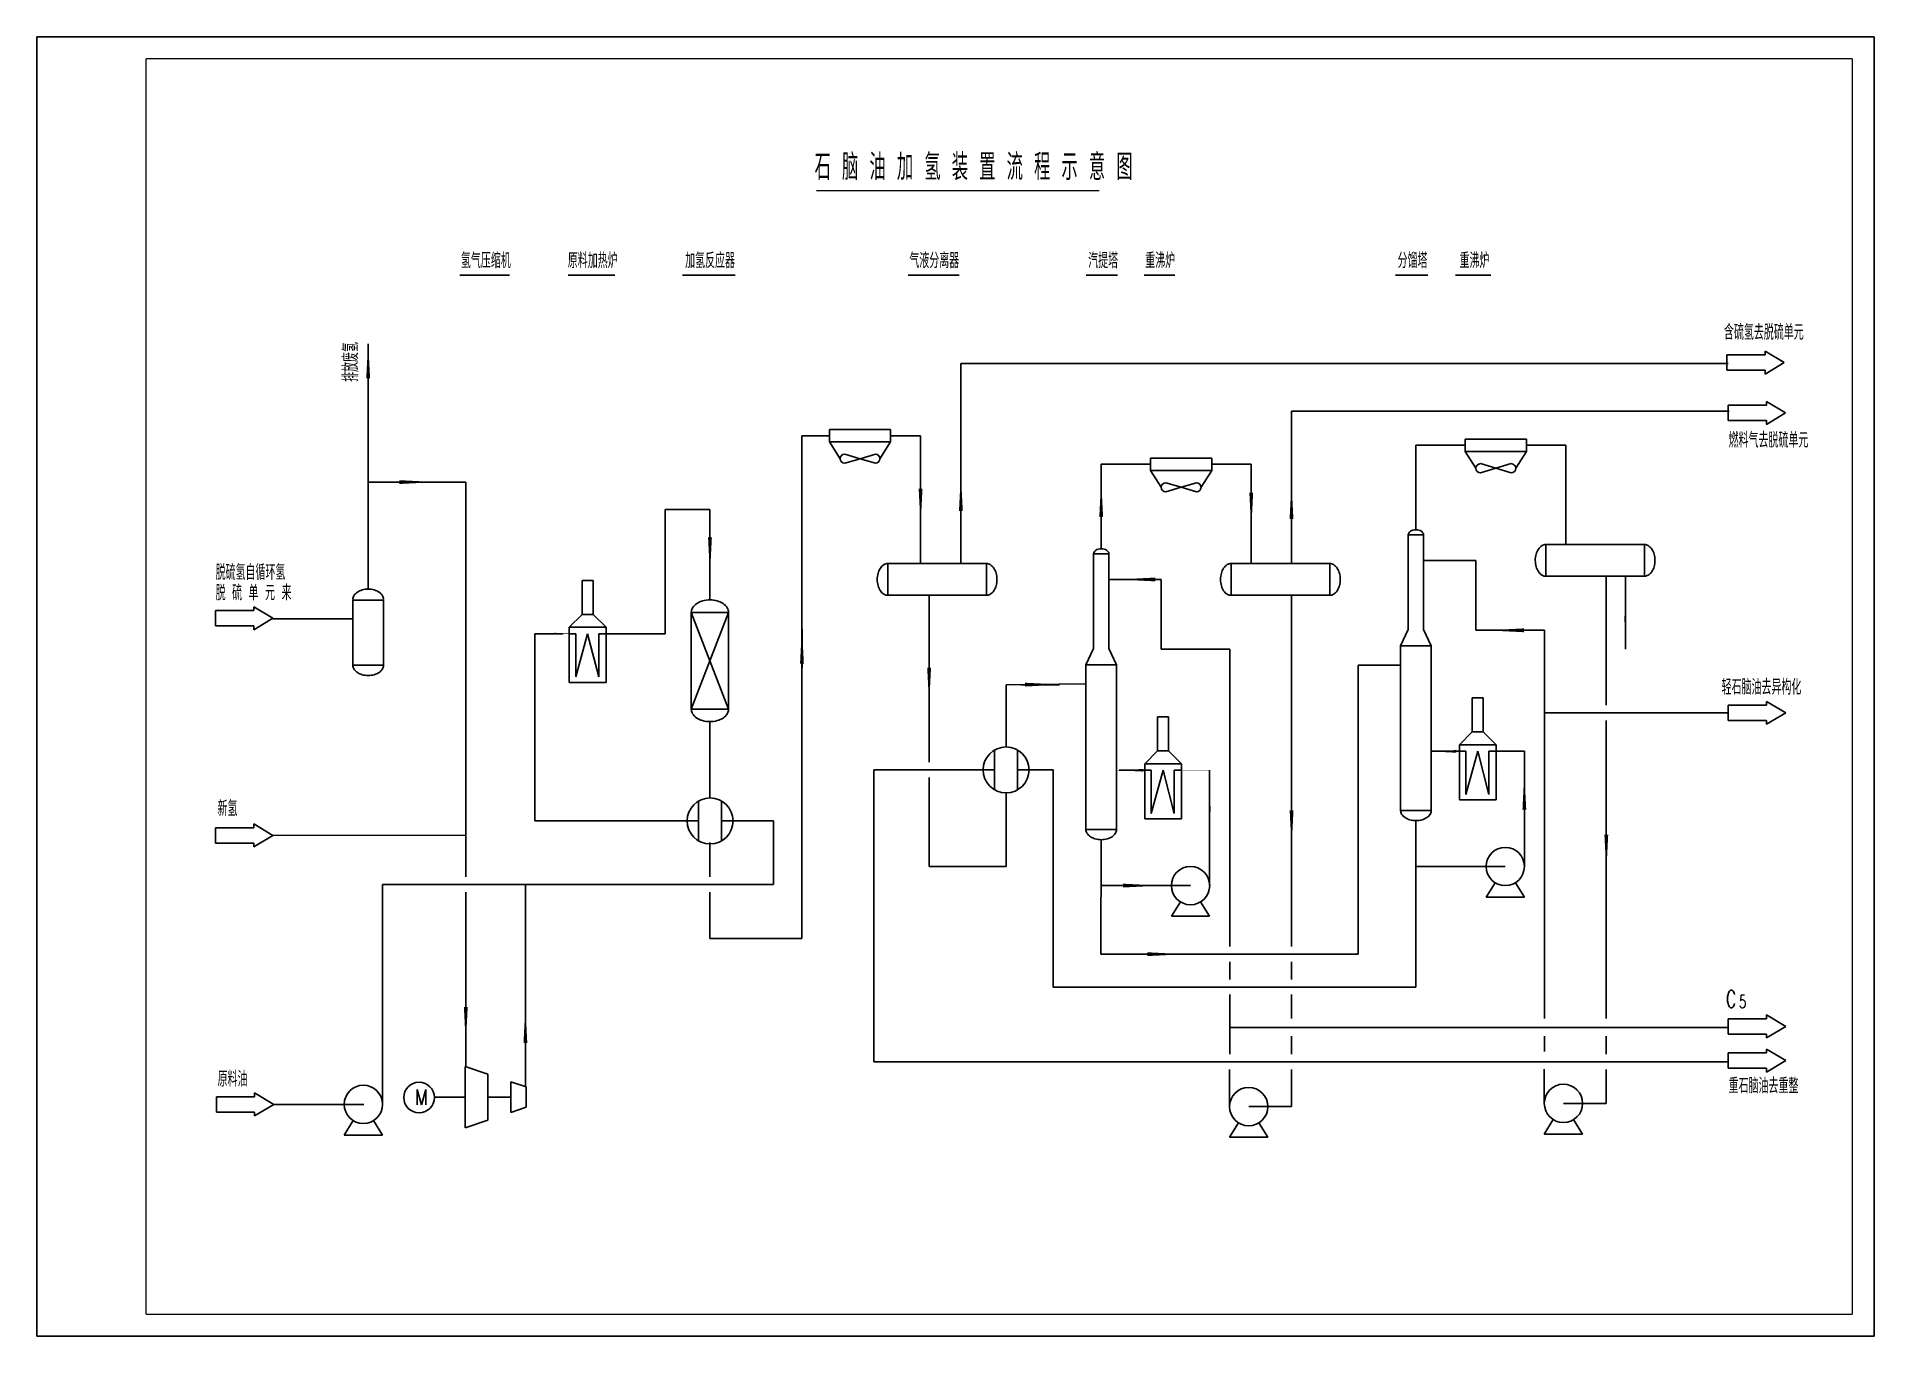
# Model space of a CAD drawing. Extents: x 0 to 420, y 0 to 297.
import ezdxf

# ---------------------------------------------------------------- set-up
doc = ezdxf.new("R2010")
doc.units = 0
doc.header["$MEASUREMENT"] = 0
doc.layers.get('0').update_dxf_attribs({"color": 3, "linetype": 'CONTINUOUS'})
doc.styles.add('HZ', font='txt', dxfattribs={"width": 0.8, "bigfont": 'hztxt'})
doc.styles.get("Standard").update_dxf_attribs({"font": 'romans', "width": 0.62, "bigfont": 'hztxt'})

# ---------------------------------------------------------------- blocks, each defined once
blk = doc.blocks.new('HRQ')
at = {"linetype": 'Continuous'}
for p, q in [((0, -5.2), (0, 5.2)), ((6, 5.2), (6, -5.2))]:
    blk.add_line(p, q, dxfattribs=at)
blk.add_circle((3, 0), 6, dxfattribs=at)
blk = doc.blocks.new('FH02')
at = {"linetype": 'Continuous'}
for p, q in [((0, -2), (0, 2)), ((0, 2), (10, 2)), ((10, 2), (10, 3)), ((10, 3), (15, 0)), ((15, 0), (10, -3)), ((10, -2), (0, -2)), ((10, -3), (10, -2))]:
    blk.add_line(p, q, dxfattribs=at)
blk = doc.blocks.new('FH11')
blk.add_line((-1.03, -0.01), (9, -0.01))
blk.add_lwpolyline([(0.01, 0.01, 1, 0.2, 0), (8.01, 0.01, 0.2, 0.2, 0)], format="xyseb")
blk = doc.blocks.new('KL05')
at = {"color": 6, "linetype": 'Continuous'}
for p, q in [((0, 1.6), (8, 1.6)), ((0, 1.6), (0, -1.6)), ((16, 1.6), (8, 1.6)), ((16, 1.6), (16, -1.6)), ((0, -1.6), (8, -1.6)), ((2.8, -6), (0, -1.6)), ((16, -1.6), (8, -1.6)), ((13.2, -6), (16, -1.6)), ((4, -4.8), (8, -6)), ((8, -6), (4, -7.2)), ((12, -4.8), (8, -6)), ((8, -6), (12, -7.2))]:
    blk.add_line(p, q, dxfattribs=at)
for centre, start, end in [((4, -6), 90, 270), ((12, -6), 270, 90)]:
    blk.add_arc(centre, 1.2, start, end, dxfattribs=at)
blk = doc.blocks.new('FH12')
blk.add_line((-1, 0), (8, 0))
blk.add_lwpolyline([(0, 0, 0.6, 0, 0), (6, 0, 0, 0, 0)], format="xyseb")
blk = doc.blocks.new('PUMP3')
at = {"linetype": 'Continuous'}
for p, q in [((14.35, -4.24), (12, -8)), ((22, -8), (19.65, -4.24)), ((12, -8), (22, -8)), ((12, -8), (12, -8))]:
    blk.add_line(p, q, dxfattribs=at)
for points in [[(22, 0), (22, 13)], [(17, 0), (0, 0)]]:
    blk.add_lwpolyline(points, dxfattribs=at)
blk.add_circle((17, 0), 5, dxfattribs=at)

msp = doc.modelspace()

# ---------------------------------------------------------------- linework, layer by layer
for p, q in [((420, 297), (0, 297)), ((0, 297), (0, 0)), ((420, 0), (420, 297)), ((96.7, 242.53), (108.02, 242.53)), ((121.48, 242.53), (132.13, 242.53)), ((147.61, 242.53), (159.62, 242.53)), ((199.2, 242.53), (210.87, 242.53)), ((239.83, 242.53), (247.01, 242.53)), ((253.16, 242.53), (260.11, 242.53)), ((310.56, 242.53), (317.96, 242.53)), ((324.31, 242.53), (332.38, 242.53)), ((75.76, 194.48), (75.76, 226.78)), ((211.24, 222.33), (386.61, 222.33)), ((211.24, 176.6), (211.24, 222.33)), ((286.81, 211.44), (386.87, 211.44)), ((286.81, 176.6), (286.81, 211.44)), ((174.91, 90.94), (174.91, 205.81)), ((181.18, 205.81), (174.91, 205.81)), ((195.18, 205.81), (202.01, 205.81)), ((202.01, 205.81), (202.01, 176.6)), ((315.25, 203.63), (326.43, 203.63)), ((315.25, 184.33), (315.25, 203.63)), ((340.62, 203.63), (349.53, 203.63)), ((349.53, 203.63), (349.53, 180.95)), ((243.31, 179.97), (243.31, 199.28)), ((243.31, 199.28), (254.49, 199.28)), ((268.68, 199.28), (277.59, 199.28)), ((277.59, 199.28), (277.59, 176.6)), ((75.76, 195.21), (98.06, 195.21)), ((75.76, 170.76), (75.76, 194.48)), ((98.06, 105.03), (98.06, 195.21)), ((143.66, 188.94), (143.66, 160.57)), ((143.66, 188.94), (153.87, 188.94)), ((153.87, 168.29), (153.87, 188.94)), ((313.5, 161.52), (313.5, 183.16)), ((313.5, 183.16), (317, 183.16)), ((313.5, 183.16), (317, 183.16)), ((317, 183.16), (317, 161.52)), ((344.94, 173.69), (344.94, 180.95)), ((344.94, 180.95), (367.47, 180.95)), ((367.47, 180.95), (367.47, 173.69)), ((194.53, 176.6), (217.05, 176.6)), ((194.53, 169.34), (194.53, 176.6)), ((217.05, 176.6), (217.05, 169.34)), ((241.56, 157.16), (241.56, 178.8)), ((241.56, 178.8), (245.06, 178.8)), ((241.56, 178.8), (245.06, 178.8)), ((245.06, 178.8), (245.06, 157.16)), ((273, 176.6), (295.53, 176.6)), ((273, 169.34), (273, 176.6)), ((295.53, 176.6), (295.53, 169.34)), ((328.95, 177.32), (317, 177.32)), ((328.95, 161.35), (328.95, 177.32)), ((257.02, 172.97), (245.06, 172.97)), ((257.02, 157), (257.02, 172.97)), ((367.47, 173.69), (344.94, 173.69)), ((358.75, 144.23), (358.75, 173.69)), ((363.11, 173.69), (363.11, 157)), ((72.26, 168.22), (72.26, 153.35)), ((79.26, 168.22), (72.26, 168.22)), ((79.26, 153.35), (79.26, 168.22)), ((217.05, 169.34), (194.53, 169.34)), ((203.96, 169.34), (203.96, 131.18)), ((295.53, 169.34), (273, 169.34)), ((286.81, 89.06), (286.81, 169.34)), ((72.26, 164), (53.97, 164)), ((158.13, 165.45), (149.6, 143.31)), ((149.6, 165.45), (158.13, 143.31)), ((149.6, 143.31), (149.6, 165.45)), ((149.6, 165.45), (158.13, 165.45)), ((158.13, 165.45), (158.13, 143.31)), ((113.87, 160.57), (113.87, 117.8)), ((120.14, 160.57), (113.87, 160.57)), ((130.12, 160.57), (143.66, 160.57)), ((313.5, 161.52), (311.75, 157.78)), ((317, 161.52), (318.75, 157.78)), ((344.61, 161.35), (328.95, 161.35)), ((344.61, 72.59), (344.61, 161.35)), ((241.56, 157.16), (239.81, 153.43)), ((245.06, 157.16), (246.81, 153.43)), ((272.68, 157), (257.02, 157)), ((272.68, 89.06), (272.68, 157)), ((311.75, 157.78), (311.75, 120.18)), ((318.75, 157.78), (311.75, 157.78)), ((318.75, 120.18), (318.75, 157.78)), ((72.26, 153.35), (79.26, 153.35)), ((239.81, 153.43), (239.81, 115.82)), ((246.81, 153.43), (239.81, 153.43)), ((246.81, 115.82), (246.81, 153.43)), ((302.07, 87.31), (302.07, 153.37)), ((302.07, 153.37), (311.75, 153.37)), ((221.57, 148.85), (239.81, 149.12)), ((221.57, 148.85), (221.57, 134.68)), ((158.13, 143.31), (149.6, 143.31)), ((153.87, 140.47), (153.87, 122.92)), ((344.61, 142.48), (386.63, 142.48)), ((358.75, 72.59), (358.75, 140.73)), ((325.17, 133.72), (318.75, 133.75)), ((340.03, 133.75), (333.57, 133.75)), ((340.03, 118.73), (340.03, 133.75)), ((191.34, 129.43), (191.34, 62.73)), ((191.34, 129.43), (218.94, 129.43)), ((203.96, 127.68), (203.96, 107.38)), ((224.19, 129.43), (232.34, 129.43)), ((232.34, 129.43), (232.34, 79.82)), ((268.09, 103), (268.09, 129.36)), ((221.57, 124.18), (221.57, 107.38)), ((113.87, 117.8), (151.18, 117.8)), ((156.66, 117.8), (165.46, 117.8)), ((168.37, 117.8), (159.65, 117.8)), ((168.37, 103.28), (168.37, 117.8)), ((311.75, 120.18), (318.75, 120.18)), ((315.25, 117.84), (315.25, 79.82)), ((54, 114.47), (98.06, 114.53)), ((239.81, 115.82), (246.81, 115.82)), ((243.31, 113.49), (243.23, 87.31)), ((153.87, 112.85), (153.87, 105.03)), ((203.96, 107.38), (221.57, 107.38)), ((315.25, 107.34), (335.41, 107.34)), ((79.02, 103.28), (168.37, 103.28)), ((79.02, 52.99), (79.02, 103.28)), ((98.06, 61.61), (98.06, 101.53)), ((111.7, 57.07), (111.69, 103.28)), ((153.87, 101.53), (153.87, 90.94)), ((243.31, 102.99), (263.47, 102.99)), ((153.87, 90.94), (174.91, 90.94)), ((243.23, 87.31), (302.07, 87.31)), ((272.68, 81.57), (272.68, 85.56)), ((286.81, 81.57), (286.81, 85.56)), ((315.25, 79.82), (232.34, 79.82)), ((272.68, 64.48), (272.68, 78.07)), ((286.81, 72.59), (286.81, 78.07)), ((272.68, 70.59), (286.81, 70.59)), ((286.81, 70.59), (386.48, 70.59)), ((286.81, 64.48), (286.81, 68.59)), ((344.61, 65.11), (344.61, 68.59)), ((358.75, 64.48), (358.75, 68.59)), ((97.89, 61.67), (97.89, 47.67)), ((97.89, 61.67), (103.14, 59.92)), ((103.14, 54.67), (103.14, 59.92)), ((191.34, 62.73), (344.58, 62.73)), ((286.81, 52.49), (286.81, 60.98)), ((344.58, 62.73), (358.75, 62.73)), ((358.75, 62.73), (386.64, 62.73)), ((358.75, 53.22), (358.75, 60.98)), ((97.89, 54.67), (90.89, 54.67)), ((108.39, 54.67), (103.14, 54.67)), ((103.14, 49.42), (103.14, 54.67)), ((108.39, 51.17), (108.39, 58.17)), ((108.39, 58.17), (111.87, 57.01)), ((111.87, 57.01), (111.87, 52.33)), ((54.18, 52.99), (74.75, 52.99)), ((54.18, 52.99), (74.65, 52.99)), ((108.33, 51.18), (108.39, 51.17)), ((108.39, 51.17), (111.87, 52.33)), ((97.89, 47.67), (103.14, 49.42)), ((420, 0), (420, 40)), ((420, 0), (420, 40)), ((0, 0), (420, 0))]:
    msp.add_line(p, q)
at = {"color": 1, "linetype": 'Continuous'}
for p, q in [((124.66, 172.75), (124.66, 164.98)), ((124.66, 172.75), (127.18, 172.75)), ((127.18, 172.75), (127.18, 164.98)), ((121.72, 162.04), (124.66, 164.98)), ((124.66, 164.98), (127.18, 164.98)), ((127.18, 164.98), (130.12, 162.04)), ((121.72, 162.04), (121.72, 149.44)), ((130.12, 162.04), (121.72, 162.04)), ((130.12, 149.44), (130.12, 162.04)), ((121.72, 149.44), (130.12, 149.44)), ((328.11, 145.9), (330.63, 145.9)), ((328.11, 145.9), (328.11, 138.13)), ((330.63, 145.9), (330.63, 138.13)), ((256.18, 141.54), (256.18, 133.77)), ((256.18, 141.54), (258.7, 141.54)), ((258.7, 141.54), (258.7, 133.77)), ((325.17, 135.19), (328.11, 138.13)), ((325.17, 135.19), (325.17, 122.59)), ((333.57, 135.19), (325.17, 135.19)), ((328.11, 138.13), (330.63, 138.13)), ((330.63, 138.13), (333.57, 135.19)), ((333.57, 122.59), (333.57, 135.19)), ((253.24, 130.83), (256.18, 133.77)), ((253.24, 130.83), (253.24, 118.23)), ((261.64, 130.83), (253.24, 130.83)), ((256.18, 133.77), (258.7, 133.77)), ((258.7, 133.77), (261.64, 130.83)), ((261.64, 118.23), (261.64, 130.83)), ((325.17, 122.59), (333.57, 122.59)), ((253.24, 118.23), (261.64, 118.23))]:
    msp.add_line(p, q, dxfattribs=at)
at = {"linetype": 'Continuous'}
for p, q in [((123.19, 160.57), (121.72, 160.57)), ((123.19, 160.57), (123.19, 150.7)), ((123.19, 150.7), (125.92, 160.57)), ((125.92, 160.57), (128.44, 150.7)), ((128.44, 150.7), (128.44, 160.57)), ((128.44, 160.57), (130.12, 160.57)), ((218.94, 124.88), (218.94, 133.98)), ((224.19, 133.98), (224.19, 124.88)), ((326.64, 133.72), (325.17, 133.72)), ((326.64, 123.85), (329.37, 133.72)), ((326.64, 133.72), (326.64, 123.85)), ((329.37, 133.72), (331.89, 123.85)), ((331.89, 133.72), (333.57, 133.72)), ((331.89, 123.85), (331.89, 133.72)), ((254.71, 129.36), (253.24, 129.36)), ((254.71, 119.49), (257.44, 129.36)), ((254.71, 129.36), (254.71, 119.49)), ((257.44, 129.36), (259.96, 119.49)), ((259.96, 119.49), (259.96, 129.36)), ((259.96, 129.36), (261.64, 129.36)), ((261.4, 99.29), (259.34, 96)), ((268.09, 96), (266.03, 99.29)), ((259.34, 96), (259.34, 96)), ((259.34, 96), (268.09, 96)), ((72.33, 49.28), (70.27, 45.99)), ((79.02, 45.99), (76.97, 49.28)), ((272.65, 45.49), (274.7, 48.78)), ((279.34, 48.78), (281.4, 45.49)), ((344.58, 46.22), (346.64, 49.51)), ((353.33, 46.22), (344.58, 46.22)), ((351.28, 49.51), (353.33, 46.22)), ((353.33, 46.22), (353.33, 46.22)), ((70.27, 45.99), (79.02, 45.99)), ((70.27, 45.99), (70.27, 45.99)), ((281.4, 45.49), (272.65, 45.49)), ((281.4, 45.49), (281.4, 45.49))]:
    msp.add_line(p, q, dxfattribs=at)
at = {"const_width": 0.3}
for points in [[(25, 292), (25, 5)], [(415, 292), (25, 292)], [(415, 5), (415, 292)], [(178.17, 261.81), (242.85, 261.81)], [(25, 5), (415, 5)]]:
    msp.add_lwpolyline(points, dxfattribs=at)
for points, format in [([(317, 183.16, 0.139889), (316.88, 183.58, 0.107118), (316.48, 183.98, 0.079812), (315.94, 184.23, 0.067459), (315.25, 184.33, 0.067459), (314.55, 184.23, 0.079812), (314.01, 183.98, 0.107118), (313.61, 183.58, 0.139889), (313.5, 183.16, 0.139889)], "xyb"), ([(344.94, 180.95, 0.139889), (344.07, 180.7, 0.107118), (343.23, 179.89, 0.079812), (342.72, 178.77, 0.067459), (342.52, 177.32, 0.067459), (342.72, 175.88, 0.079812), (343.23, 174.75, 0.107118), (344.07, 173.94, 0.139889), (344.94, 173.69, 0.139889)], "xyb"), ([(367.47, 173.69, 0.139889), (368.33, 173.94, 0.107118), (369.18, 174.75, 0.079812), (369.69, 175.88, 0.067459), (369.88, 177.32, 0.067459), (369.69, 178.77, 0.079812), (369.18, 179.89, 0.107118), (368.33, 180.7, 0.139889), (367.47, 180.95, 0.139889)], "xyb"), ([(194.53, 176.6, 0.139889), (193.66, 176.35, 0.107118), (192.82, 175.53, 0.079812), (192.3, 174.41, 0.067459), (192.11, 172.97, 0.067459), (192.3, 171.52, 0.079812), (192.82, 170.4, 0.107118), (193.66, 169.58, 0.139889), (194.53, 169.34, 0.139889)], "xyb"), ([(217.05, 169.34, 0.139889), (217.92, 169.58, 0.107118), (218.76, 170.4, 0.079812), (219.28, 171.52, 0.067459), (219.47, 172.97, 0.067459), (219.28, 174.41, 0.079812), (218.76, 175.53, 0.107118), (217.92, 176.35, 0.139889), (217.05, 176.6, 0.139889)], "xyb"), ([(245.06, 178.8, 0.139889), (244.94, 179.22, 0.107118), (244.55, 179.63, 0.079812), (244.01, 179.88, 0.067459), (243.31, 179.97, 0.067459), (242.61, 179.88, 0.079812), (242.07, 179.63, 0.107118), (241.68, 179.22, 0.139889), (241.56, 178.8, 0.139889)], "xyb"), ([(273, 176.6, 0.139889), (272.13, 176.35, 0.107118), (271.29, 175.53, 0.079812), (270.78, 174.41, 0.067459), (270.58, 172.97, 0.067459), (270.78, 171.52, 0.079812), (271.29, 170.4, 0.107118), (272.13, 169.58, 0.139889), (273, 169.34, 0.139889)], "xyb"), ([(295.53, 169.34, 0.139889), (296.4, 169.58, 0.107118), (297.24, 170.4, 0.079812), (297.75, 171.52, 0.067459), (297.95, 172.97, 0.067459), (297.75, 174.41, 0.079812), (297.24, 175.53, 0.107118), (296.4, 176.35, 0.139889), (295.53, 176.6, 0.139889)], "xyb"), ([(72.26, 168.42, -0.139889), (72.5, 169.26, -0.107118), (73.28, 170.07, -0.079812), (74.37, 170.57, -0.067459), (75.76, 170.76, -0.067459), (77.15, 170.57, -0.079812), (78.23, 170.07, -0.107118), (79.02, 169.26, -0.139889), (79.26, 168.42, -0.139889)], "xyb"), ([(158.13, 165.45, 0.139889), (157.84, 166.47, 0.107118), (156.88, 167.46, 0.079812), (155.56, 168.06, 0.067459), (153.87, 168.29, 0.067459), (152.17, 168.06, 0.079812), (150.85, 167.46, 0.107118), (149.9, 166.47, 0.139889), (149.6, 165.45, 0.139889)], "xyb"), ([(118.39, 160.57, 0.42, 0.084, 0), (121.75, 160.57, 0.084, 0.084, 0)], "xyseb"), ([(72.26, 153.35, 0.139889), (72.5, 152.51, 0.107118), (73.28, 151.7, 0.079812), (74.37, 151.2, 0.067459), (75.76, 151.01, 0.067459), (77.15, 151.2, 0.079812), (78.23, 151.7, 0.107118), (79.02, 152.51, 0.139889), (79.26, 153.35, 0.139889)], "xyb"), ([(149.6, 143.31, 0.139889), (149.9, 142.29, 0.107118), (150.85, 141.3, 0.079812), (152.17, 140.7, 0.067459), (153.87, 140.47, 0.067459), (155.56, 140.7, 0.079812), (156.88, 141.3, 0.107118), (157.84, 142.29, 0.139889), (158.13, 143.31, 0.139889)], "xyb"), ([(311.75, 120.18, 0.139889), (311.98, 119.34, 0.107118), (312.77, 118.53, 0.079812), (313.85, 118.03, 0.067459), (315.25, 117.84, 0.067459), (316.64, 118.03, 0.079812), (317.72, 118.53, 0.107118), (318.51, 119.34, 0.139889), (318.75, 120.18, 0.139889)], "xyb"), ([(239.81, 115.82, 0.139889), (240.05, 114.98, 0.107118), (240.83, 114.17, 0.079812), (241.92, 113.68, 0.067459), (243.31, 113.49, 0.067459), (244.7, 113.68, 0.079812), (245.78, 114.17, 0.107118), (246.57, 114.98, 0.139889), (246.81, 115.82, 0.139889)], "xyb")]:
    msp.add_lwpolyline(points, format=format)
at = {"linetype": 'Continuous', "const_width": 0.084}
for points in [[(121.72, 160.57), (120.14, 160.57)], [(253.24, 129.36), (246.81, 129.36)], [(253.24, 129.36), (251.66, 129.36)], [(261.64, 129.36), (268.09, 129.36)]]:
    msp.add_lwpolyline(points, dxfattribs=at)
at = {"linetype": 'Continuous'}
for points in [[(263.72, 103), (248.84, 103)], [(272.65, 52.49), (272.65, 60.98)], [(344.58, 53.22), (344.58, 61.07)], [(79.02, 52.99), (79.02, 57.37)], [(277.02, 52.49), (286.81, 52.49)], [(348.96, 53.22), (358.75, 53.22)]]:
    msp.add_lwpolyline(points, dxfattribs=at)
for centre, radius in [((221.57, 129.43), 5.25), ((263.72, 103), 4.38), ((74.65, 52.99), 4.38), ((277.02, 52.49), 4.38), ((348.96, 53.22), 4.38)]:
    msp.add_circle(centre, radius, dxfattribs=at)
msp.add_circle((87.39, 54.56), 3.5)

# ---------------------------------------------------------------- block references
for name, p, xscale, yscale, zscale, rotation in [('FH11', (75.76, 218.9), 0.875, 0.875, 0.875, 90), ('FH11', (202.01, 193.74), 0.875, 0.875, 0.875, 270), ('FH11', (211.24, 188.62), 0.875, 0.875, 0.875, 90), ('FH11', (243.31, 187.22), 0.875, 0.875, 0.875, 90), ('FH11', (277.59, 192.8), 0.875, 0.875, 0.875, 270), ('FH11', (286.81, 186.76), 0.875, 0.875, 0.875, 90), ('FH11', (153.87, 182.57), 0.875, 0.875, 0.875, 270), ('FH11', (255.69, 172.97), 0.875, 0.875, 0.875, 180), ('FH12', (363.11, 164.61), 0.875, 0.875, 0.875, 270), ('FH11', (174.91, 153.72), 0.875, 0.875, 0.875, 90), ('FH11', (339.92, 161.35), 0.875, 0.875, 0.875, 180), ('FH11', (203.96, 152.79), 0.875, 0.875, 0.875, 270), ('FH11', (324.48, 133.68), 0.6124999999999999, 0.6124999999999999, 0.6124999999999999, 180), ('FH11', (252.96, 129.36), 0.6124999999999999, 0.6124999999999999, 0.6124999999999999, 180), ('FH12', (268.09, 119.83), 0.875, 0.875, 0.875, 90), ('FH11', (340.03, 120.33), 0.875, 0.875, 0.875, 90), ('FH11', (286.81, 120.21), 0.875, 0.875, 0.875, 270), ('FH11', (358.75, 114.65), 0.875, 0.875, 0.875, 270), ('FH11', (98.06, 75.23), 0.875, 0.875, 0.875, 270), ('FH11', (111.7, 66.98), 0.875, 0.875, 0.875, 90)]:
    msp.add_blockref(name, p, dxfattribs=dict(xscale=xscale, yscale=yscale, zscale=zscale, rotation=rotation))
at = {"xscale": 0.875, "yscale": 0.875, "zscale": 0.875}
for name, p in [('FH02', (386.3, 222.52)), ('FH02', (386.61, 211.04)), ('KL05', (181.18, 205.81)), ('KL05', (326.51, 203.63)), ('KL05', (254.57, 199.28)), ('FH11', (82.84, 195.21)), ('FH02', (40.87, 164.1)), ('FH11', (225.87, 148.92)), ('FH02', (386.64, 142.48)), ('HRQ', (151.29, 117.77)), ('PUMP3', (320.78, 107.36)), ('FH02', (40.87, 114.47)), ('FH11', (248.24, 102.99)), ('FH11', (253.83, 87.31)), ('FH02', (386.64, 70.81)), ('FH02', (386.64, 63)), ('FH02', (41.05, 52.99))]:
    msp.add_blockref(name, p, dxfattribs=at)

# ---------------------------------------------------------------- texts
at = {"width": 0.62}
for s, height, p in [('石 脑 油 加 氢 装 置 流 程 示 意 图', 6, (177.79, 264.23)), ('氢气压缩机', 3.5, (96.95, 244.11)), ('原料加热炉', 3.5, (121.39, 244.11)), ('加氢反应器', 3.5, (148.2, 244.11)), ('气液分离器', 3.5, (199.45, 244.11)), ('汽提塔', 3.5, (240.33, 244.11)), ('重沸炉', 3.5, (253.37, 244.11)), ('分馏塔', 3.5, (311.05, 244.11)), ('重沸炉', 3.5, (325.22, 244.11)), ('含硫氢去脱硫单元', 3.5, (385.65, 227.73)), ('燃料气去脱硫单元', 3.5, (386.71, 203.07)), ('脱硫氢自循环氢', 3.5, (40.88, 172.86)), ('脱 硫 单 元 来', 3.5, (40.88, 168.18)), ('轻石脑油去异构化', 3.5, (385.11, 146.62)), ('新氢', 3.5, (41.34, 118.9)), ('C', 4, (386.16, 75.09)), ('5', 3, (389.11, 74.98)), ('原料油', 3.5, (41.34, 57.05)), ('重石脑油去重整', 3.5, (386.71, 55.5))]:
    msp.add_text(s, height=height, dxfattribs=at).set_placement(p)
msp.add_text('排放废氢', height=3.5, rotation=90, dxfattribs=at).set_placement((73.48, 218.11))
at = {"style": 'HZ', "width": 0.8}
msp.add_text('M', height=3.5, dxfattribs=at).set_placement((86.51, 52.92))

doc.saveas('drawing.dxf')
